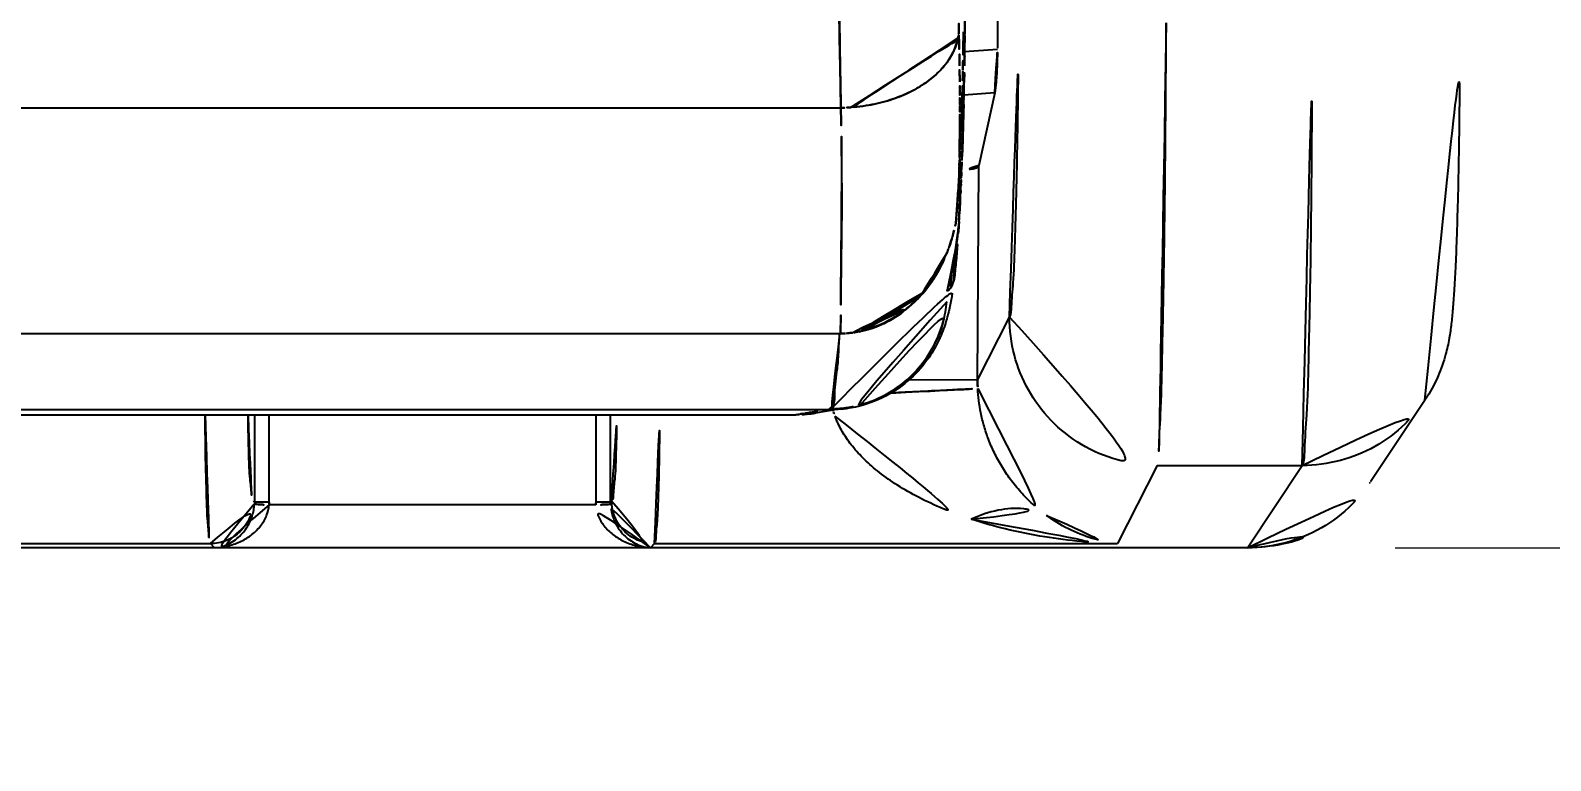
# Model space of a CAD drawing. Extents: x 16296660632 to 16296668616, y -37409619871 to -37409616241.
# Drawn here: x 16296666375.3 to 16296666478.2, y -37409617862 to -37409617812.6 of the extents above; entities that cross this region are included whole.
import ezdxf

# ---------------------------------------------------------------- set-up
doc = ezdxf.new("R2010")
doc.units = 0
doc.header["$LTSCALE"] = 10
doc.header["$MEASUREMENT"] = 0
doc.header["$PDMODE"] = 3
doc.header["$PDSIZE"] = -10
doc.layers.get('0').update_dxf_attribs({"linetype": 'CONTINUOUS'})
doc.layers.get('DEFPOINTS').update_dxf_attribs({"linetype": 'CONTINUOUS'})
doc.styles.get("Standard").update_dxf_attribs({"font": 'SYMBOL'})
doc.dimstyles.new('100hyun', dxfattribs={"dimtxt": 30, "dimasz": 20, "dimexe": 2, "dimexo": 10, "dimgap": 10, "dimtad": 1, "dimdec": 0, "dimrnd": 5, "dimtxsty": 'Standard', "dimcen": 2.5, "dimclrd": 5, "dimclre": 5, "dimadec": 0, "dimazin": 0, "dimtfac": 1, "dimtdec": 0, "dimtmove": 0, "dimatfit": 3, "dimfxl": 1.25, "dimlwd": 15, "dimlwe": 15, "dimarcsym": 0})

# ---------------------------------------------------------------- blocks, each defined once
blk = doc.blocks.new('*D14')
at = {"color": 5, "lineweight": 15, "transparency": 16777216}
for p, q in [((16296666467.691799, -37409617847.603737), (16296666662.696079, -37409617847.603737)), ((16296666660.696079, -37409617867.603737), (16296666660.696079, -37409618127.846077)), ((16296666650.696079, -37409618147.846077), (16296666658.696079, -37409618147.846077))]:
    blk.add_line(p, q, dxfattribs=at)
at = {"color": 5, "transparency": 16777216}
for points in [[(16296666657.362749, -37409617867.603737), (16296666664.029409, -37409617867.603737), (16296666660.696079, -37409617847.603737)], [(16296666657.362749, -37409618127.846077), (16296666664.029409, -37409618127.846077), (16296666660.696079, -37409618147.846077)]]:
    blk.add_solid(points, dxfattribs=at)
at = {"layer": 'DEFPOINTS', "color": 0, "transparency": 16777216}
for p in [(16296666457.691799, -37409617847.603737), (16296666660.696079, -37409618147.846077), (16296666660.696079, -37409618147.846077)]:
    blk.add_point(p, dxfattribs=at)
at = {"color": 0, "lineweight": 0, "transparency": 16777216, "insert": (16296666630.824841, -37409617997.724907), "char_height": 30, "attachment_point": 5, "rotation": 90}
blk.add_mtext('{\\f나눔고딕|b0|i0|c129|p50;300 이상}', dxfattribs=at)
blk = doc.blocks.new('*D15')
at = {"color": 5, "lineweight": 15, "transparency": 16777216}
for p, q in [((16296666322.53291, -37409617342.59803), (16296666754.99883, -37409617342.59803)), ((16296666752.99883, -37409617362.59803), (16296666752.99883, -37409618127.84608)), ((16296666742.99883, -37409618147.84608), (16296666750.99883, -37409618147.84608))]:
    blk.add_line(p, q, dxfattribs=at)
at = {"color": 5, "transparency": 16777216}
for points in [[(16296666749.6655, -37409617362.59803), (16296666756.33216, -37409617362.59803), (16296666752.99883, -37409617342.59803)], [(16296666749.6655, -37409618127.84608), (16296666756.33216, -37409618127.84608), (16296666752.99883, -37409618147.84608)]]:
    blk.add_solid(points, dxfattribs=at)
at = {"layer": 'DEFPOINTS', "color": 0, "transparency": 16777216}
for p in [(16296666312.53291, -37409617342.59803), (16296666752.99883, -37409618147.84608), (16296666752.99883, -37409618147.84608)]:
    blk.add_point(p, dxfattribs=at)
at = {"color": 0, "lineweight": 0, "transparency": 16777216, "insert": (16296666723.12759, -37409617745.22206), "char_height": 30, "attachment_point": 5, "rotation": 90}
blk.add_mtext('{\\f나눔고딕|b0|i0|c129|p50;805 이상}', dxfattribs=at)

msp = doc.modelspace()

# ---------------------------------------------------------------- linework, layer by layer
at = {"linetype": 'Continuous'}
for p, q in [((16296666440.78677, -37409617811.850037), (16296666440.775499, -37409617813.7817)), ((16296666438.547951, -37409617813.996941), (16296666440.774851, -37409617813.842163)), ((16296666440.59145, -37409617816.811707), (16296666438.494869, -37409617816.957428)), ((16296666440.59145, -37409617816.811707), (16296666439.516121, -37409617821.721382)), ((16296666194.88496, -37409617817.814178), (16296666430.179899, -37409617817.814178)), ((16296666438.2082, -37409617821.904633), (16296666438.189581, -37409617821.903084)), ((16296666439.432501, -37409617836.256523), (16296666439.516121, -37409617821.721382)), ((16296666439.432501, -37409617836.256523), (16296666441.59005, -37409617831.987633)), ((16296666194.90407, -37409617833.096901), (16296666430.16061, -37409617833.096992)), ((16296666439.43247, -37409617836.256577), (16296666434.64257, -37409617836.228996)), ((16296666469.725969, -37409617837.584259), (16296666466.022739, -37409617843.14193)), ((16296666429.42519, -37409617838.259232), (16296666195.616159, -37409617838.259232)), ((16296666197.931049, -37409617838.589798), (16296666427.13381, -37409617838.589798)), ((16296666390.482759, -37409617838.589798), (16296666390.482759, -37409617844.50769)), ((16296666391.48139, -37409617844.50769), (16296666391.48139, -37409617838.589798)), ((16296666413.58346, -37409617838.589798), (16296666413.58346, -37409617844.50769)), ((16296666414.58209, -37409617844.50769), (16296666414.58209, -37409617838.589798)), ((16296666427.13377, -37409617838.589798), (16296666427.132971, -37409617838.590157)), ((16296666427.132999, -37409617838.590172), (16296666427.13381, -37409617838.589798)), ((16296666427.13381, -37409617838.589798), (16296666428.63773, -37409617838.33902)), ((16296666430.68325, -37409617838.108704), (16296666428.449619, -37409617838.481163)), ((16296666451.589479, -37409617842.025513), (16296666448.911989, -37409617847.321114)), ((16296666451.589479, -37409617842.025513), (16296666461.404169, -37409617842.025513)), ((16296666457.69161, -37409617847.597183), (16296666461.404169, -37409617842.025513)), ((16296666390.400339, -37409617844.42527), (16296666390.482759, -37409617844.50769)), ((16296666391.48139, -37409617844.50769), (16296666390.482759, -37409617844.50769)), ((16296666413.588221, -37409617844.701141), (16296666391.476601, -37409617844.701141)), ((16296666414.58209, -37409617844.50769), (16296666413.58346, -37409617844.50769)), ((16296666414.58209, -37409617844.50769), (16296666414.66452, -37409617844.42527)), ((16296666457.691799, -37409617847.603737), (16296666167.37306, -37409617847.603737)), ((16296666237.560699, -37409617847.321136), (16296666387.50416, -37409617847.321136)), ((16296666387.77684, -37409617847.597473), (16296666387.50416, -37409617847.321136)), ((16296666417.56072, -37409617847.321114), (16296666417.2883, -37409617847.597183)), ((16296666417.56072, -37409617847.321114), (16296666448.911989, -37409617847.321114)), ((16296666457.691799, -37409617847.597183), (16296666457.691799, -37409617847.603737))]:
    msp.add_line(p, q, dxfattribs=at)
msp.add_arc((16296666457.6884, -37409617837.588516), 10.015125, 270.01956166, 326.37649243, dxfattribs=at)
for points, start_tangent, end_tangent in [([(16296666430.00841, -37409617808.259239), (16296666430.049641, -37409617810.806374), (16296666430.07312, -37409617812.063164), (16296666430.096621, -37409617813.284683), (16296666430.119011, -37409617814.470337), (16296666430.140141, -37409617815.620743), (16296666430.179899, -37409617817.814178)], (0.0137985022, -0.9999047961), (0.0182356319, -0.999833717)), ([(16296666430.179899, -37409617817.814178), (16296666430.123461, -37409617814.879143), (16296666430.063061, -37409617811.675346), (16296666429.999729, -37409617808.259239)], (-0.0195507741, 0.9998088653), (-0.018487197, 0.9998290972)), ([(16296666438.56847, -37409617812.608467), (16296666438.587811, -37409617809.953453)], (0.0106867486, 0.9999428951), (0.0039797312, 0.9999920808)), ([(16296666438.16715, -37409617812.671516), (16296666438.13311, -37409617811.203491)], (-0.023162615, 0.9997317106), (-0.0233869882, 0.999726487)), ([(16296666452.200821, -37409617812.06662), (16296666452.163691, -37409617818.52269), (16296666452.103769, -37409617824.676529), (16296666452.02387, -37409617830.23954), (16296666451.927731, -37409617834.95089), (16296666451.81986, -37409617838.589699), (16296666451.70532, -37409617840.985359), (16296666451.589479, -37409617842.025513)], (-0.0038467821, -0.9999926011), (-0.3194945482, -0.9475881139)), ([(16296666430.83297, -37409617817.787666), (16296666431.081551, -37409617817.76815), (16296666431.90036, -37409617817.665703), (16296666433.35198, -37409617817.333977), (16296666434.60342, -37409617816.86554), (16296666435.682949, -37409617816.279381), (16296666436.598709, -37409617815.580719), (16296666437.3431, -37409617814.763969), (16296666437.888491, -37409617813.809708), (16296666438.06881, -37409617813.269043), (16296666438.105499, -37409617813.107483)], (0.997709768, 0.0676403633), (0.1991916495, 0.9799605537)), ([(16296666438.105419, -37409617813.107468), (16296666438.071091, -37409617813.259483), (16296666437.893909, -37409617813.796547), (16296666437.35181, -37409617814.752159), (16296666436.60548, -37409617815.575996), (16296666435.6803, -37409617816.281067), (16296666434.58996, -37409617816.872681), (16296666433.32686, -37409617817.341499), (16296666431.8722, -37409617817.670174), (16296666431.06267, -37409617817.769753), (16296666430.83297, -37409617817.787613)], (-0.1994025538, -0.9799176606), (-0.9977026572, -0.0677451685)), ([(16296666438.105499, -37409617813.107483), (16296666438.16708, -37409617812.671516)], (0.1991916495, 0.9799605537), (0.0801377633, 0.9967837975)), ([(16296666438.16708, -37409617812.671516), (16296666438.105419, -37409617813.107468)], (-0.0801441331, -0.9967832853), (-0.1994025538, -0.9799176606)), ([(16296666438.16638, -37409617812.671539), (16296666438.171181, -37409617812.893677)], (0.0218125489, -0.9997620781), (0.021410298, -0.9997707733)), ([(16296666438.171181, -37409617812.893677), (16296666438.216101, -37409617815.410431)], (0.0214102981, -0.9997707733), (0.0131439151, -0.999913615)), ([(16296666438.475651, -37409617812.675529), (16296666438.46097, -37409617813.728149), (16296666438.430941, -37409617815.396317)], (-0.0124398658, -0.9999226219), (-0.0206816907, -0.999786111)), ([(16296666438.464279, -37409617813.565208), (16296666438.486, -37409617811.837273)], (0.015138384, 0.9998854081), (0.0100342677, 0.9999496555)), ([(16296666438.56068, -37409617813.1894), (16296666438.526911, -37409617815.398064)], (-0.0137798508, -0.9999050533), (-0.0152741614, -0.9998833432)), ([(16296666438.5627, -37409617813.116707), (16296666438.567751, -37409617812.675484)], (0.0120367816, 0.9999275553), (0.0108635107, 0.9999409903)), ([(16296666438.568159, -37409617812.608467), (16296666438.56068, -37409617813.1894)], (-0.011869109, -0.9999295596), (-0.0137798508, -0.9999050533)), ([(16296666438.567751, -37409617812.675484), (16296666438.56847, -37409617812.608467)], (0.0108635111, 0.9999409903), (0.010686749, 0.9999428951)), ([(16296666438.572611, -37409617813.251122), (16296666438.582239, -37409617812.365494)], (0.0119727546, 0.999928324), (0.0097761397, 0.9999522124)), ([(16296666438.210461, -37409617814.965767), (16296666438.172131, -37409617812.893646)], (-0.0145135715, 0.9998946726), (-0.0223287839, 0.9997506816)), ([(16296666438.43401, -37409617815.265747), (16296666438.464279, -37409617813.565208)], (0.0205536401, 0.9997887516), (0.015138384, 0.9998854081)), ([(16296666438.54121, -37409617814.643051), (16296666438.5627, -37409617813.116707)], (0.0161009684, 0.999870371), (0.0120367815, 0.9999275553)), ([(16296666438.54817, -37409617814.974289), (16296666438.572611, -37409617813.251122)], (0.0164410163, 0.9998648374), (0.0119727546, 0.999928324)), ([(16296666440.59145, -37409617816.811707), (16296666440.61727, -37409617816.674156), (16296666440.64077, -37409617816.512299), (16296666440.662121, -37409617816.330688), (16296666440.68148, -37409617816.13253), (16296666440.698971, -37409617815.920029), (16296666440.71468, -37409617815.69458), (16296666440.72868, -37409617815.456978), (16296666440.741011, -37409617815.20755), (16296666440.75164, -37409617814.94651), (16296666440.76049, -37409617814.6745), (16296666440.767429, -37409617814.392952), (16296666440.77224, -37409617814.110382), (16296666440.775499, -37409617813.7817)], (0.2139524174, 0.9768440833), (0.0061379108, 0.9999811628)), ([(16296666441.592991, -37409617831.981819), (16296666441.709499, -37409617831.283302), (16296666441.824051, -37409617829.682823), (16296666441.931601, -37409617827.261612), (16296666442.02737, -37409617824.132469), (16296666442.10709, -37409617820.435463), (16296666442.167061, -37409617816.333717), (16296666442.20495, -37409617811.947563)], (0.4521528863, 0.8919404506), (0.005766107, 0.9999833759)), ([(16296666461.40416, -37409617842.025513), (16296666461.55344, -37409617840.985237), (16296666461.694, -37409617838.589378), (16296666461.81925, -37409617834.950394), (16296666461.92333, -37409617830.23893), (16296666462.00135, -37409617824.675903), (16296666462.049681, -37409617818.522232), (16296666462.06605, -37409617812.06662)], (0.4067686012, 0.9135312283), (0.0000000279, 1)), ([(16296666469.712891, -37409617837.60302), (16296666470.60401, -37409617835.966476), (16296666471.109369, -37409617834.515556), (16296666471.351601, -37409617833.420753), (16296666471.492399, -37409617832.454628), (16296666471.594601, -37409617831.4431), (16296666471.68375, -37409617830.231102), (16296666471.768471, -37409617828.689323), (16296666471.8505, -37409617826.69754), (16296666471.927931, -37409617824.135941), (16296666471.995899, -37409617820.88633), (16296666472.046141, -37409617816.847687), (16296666472.066019, -37409617812.06662)], (0.5564619547, 0.8308730908), (0.0000017018, 1)), ([(16296666438.21652, -37409617815.410423), (16296666438.210461, -37409617814.965767)], (-0.0127178686, 0.9999191246), (-0.0145135714, 0.9998946726)), ([(16296666438.431311, -37409617815.395821), (16296666438.43401, -37409617815.265747)], (0.0209937209, 0.9997796076), (0.0205536405, 0.9997887516)), ([(16296666438.5147, -37409617816.112411), (16296666438.54121, -37409617814.643051)], (0.0199689461, 0.9998006007), (0.0161009684, 0.999870371)), ([(16296666438.533489, -37409617815.809883), (16296666438.54817, -37409617814.974289)], (0.0187185161, 0.9998247932), (0.0164410163, 0.9998648374)), ([(16296666438.216101, -37409617815.410431), (16296666438.217211, -37409617815.496643)], (0.0131439152, -0.999913615), (0.0127411224, -0.9999188286)), ([(16296666438.2176, -37409617815.496628), (16296666438.21652, -37409617815.410423)], (-0.0123648813, 0.9999235519), (-0.0127178681, 0.9999191246)), ([(16296666438.217211, -37409617815.496643), (16296666438.22752, -37409617816.491638)], (0.0127411228, -0.9999188286), (0.0079278237, -0.9999685743)), ([(16296666438.223881, -37409617816.056587), (16296666438.2176, -37409617815.496628)], (-0.0100335641, 0.9999496625), (-0.0123648807, 0.9999235519)), ([(16296666438.227831, -37409617816.491638), (16296666438.223881, -37409617816.056587)], (-0.0081174266, 0.9999670531), (-0.0100335641, 0.9999496625)), ([(16296666438.39522, -37409617816.920097), (16296666438.431311, -37409617815.395821)], (0.0264257605, 0.9996507786), (0.0209937211, 0.9997796076)), ([(16296666438.430941, -37409617815.396317), (16296666438.395321, -37409617816.920097)], (-0.0206816907, -0.999786111), (-0.0261765777, -0.9996573347)), ([(16296666438.526911, -37409617815.398064), (16296666438.41733, -37409617819.891068)], (-0.0185926606, -0.9998271415), (-0.0337788329, -0.9994293324)), ([(16296666438.22752, -37409617816.491638), (16296666438.22883, -37409617816.666206)], (0.0079278238, -0.9999685743), (0.0070531874, -0.999975126)), ([(16296666438.229179, -37409617816.666206), (16296666438.227831, -37409617816.491638)], (-0.0073040521, 0.9999733251), (-0.0081174267, 0.9999670531)), ([(16296666438.22883, -37409617816.666206), (16296666438.232771, -37409617817.444313)], (0.0070531875, -0.999975126), (0.0030451099, -0.9999953636)), ([(16296666438.23336, -37409617817.444313), (16296666438.229179, -37409617816.666206)], (-0.0033686738, 0.999994326), (-0.0073040523, 0.9999733251)), ([(16296666438.323919, -37409617819.223549), (16296666438.352341, -37409617818.386093), (16296666438.39522, -37409617816.920097)], (0.0358034414, 0.9993588513), (0.0264257605, 0.9996507786)), ([(16296666438.395321, -37409617816.920097), (16296666438.3493, -37409617818.489883), (16296666438.3242, -37409617819.223557)], (-0.0261765776, -0.9996573347), (-0.0358780251, -0.9993561764)), ([(16296666438.390751, -37409617821.102547), (16296666438.414989, -37409617820.409813), (16296666438.48037, -37409617818.202316), (16296666438.533489, -37409617815.809883)], (0.0363619693, 0.9993386849), (0.0187185161, 0.9998247932)), ([(16296666438.41843, -37409617819.891113), (16296666438.483891, -37409617817.52475), (16296666438.5147, -37409617816.112411)], (0.0326250236, 0.9994676622), (0.0199689461, 0.9998006007)), ([(16296666430.179899, -37409617817.814178), (16296666430.83297, -37409617817.787666)], (0.9999020714, 0.013994554), (0.997709768, 0.0676403633)), ([(16296666430.179899, -37409617817.814178), (16296666430.231291, -37409617820.962219)], (0.020249436, -0.9997949591), (0.0114018901, -0.9999349963)), ([(16296666430.83297, -37409617817.787613), (16296666430.179899, -37409617817.814178)], (-0.9977026572, -0.0677451685), (-0.9999024948, -0.0139642706)), ([(16296666438.232771, -37409617817.444313), (16296666438.23353, -37409617817.812912)], (0.0030451099, -0.9999953636), (0.0010839132, -0.9999994126)), ([(16296666438.23353, -37409617817.812912), (16296666438.23283, -37409617818.558113)], (0.0010839131, -0.9999994126), (-0.0030037669, -0.9999954887)), ([(16296666438.23358, -37409617818.558113), (16296666438.23423, -37409617817.812912)], (0.0031458542, 0.9999950518), (-0.0013276471, 0.9999991187)), ([(16296666438.23423, -37409617817.812912), (16296666438.23336, -37409617817.444313)], (-0.0013276471, 0.9999991187), (-0.0033686738, 0.999994326)), ([(16296666430.23209, -37409617820.962212), (16296666430.179899, -37409617817.814178)], (-0.0110634464, 0.9999387982), (-0.0209583529, 0.9997803496)), ([(16296666438.211611, -37409617820.739067), (16296666438.23077, -37409617819.123657), (16296666438.232771, -37409617818.770088)], (0.0163943057, 0.9998656043), (0.0045032622, 0.9999898603)), ([(16296666438.232071, -37409617818.770088), (16296666438.21245, -37409617820.73909)], (-0.0041965799, -0.9999911943), (-0.0159265837, -0.9998731639)), ([(16296666438.23283, -37409617818.558113), (16296666438.23237, -37409617818.693329), (16296666438.232071, -37409617818.770088)], (-0.0030037669, -0.9999954887), (-0.0041965799, -0.9999911943)), ([(16296666438.232771, -37409617818.770088), (16296666438.23358, -37409617818.558113)], (0.0045032622, 0.9999898603), (0.003145854, 0.9999950518)), ([(16296666438.30361, -37409617819.770218), (16296666438.323919, -37409617819.223549)], (0.0385114202, 0.9992581601), (0.0358034415, 0.9993588513)), ([(16296666438.3242, -37409617819.223557), (16296666438.303841, -37409617819.770233)], (-0.0358780251, -0.9993561764), (-0.0385809694, -0.9992554772)), ([(16296666438.279949, -37409617820.364906), (16296666438.250759, -37409617821.033218)], (-0.0417406776, -0.9991284781), (-0.0455644631, -0.9989614005)), ([(16296666438.279739, -37409617820.364899), (16296666438.30361, -37409617819.770218)], (0.0417339059, 0.999128761), (0.0385114203, 0.9992581601)), ([(16296666438.303841, -37409617819.770233), (16296666438.279949, -37409617820.364906)], (-0.0385809694, -0.9992554772), (-0.0417406777, -0.9991284781)), ([(16296666438.363871, -37409617821.375443), (16296666438.41843, -37409617819.891113)], (0.0412209511, 0.9991500554), (0.0326250236, 0.9994676622)), ([(16296666438.41733, -37409617819.891068), (16296666438.409781, -37409617820.110321), (16296666438.3575, -37409617821.462936)], (-0.0337788329, -0.9994293324), (-0.0416151311, -0.9991337152)), ([(16296666430.231291, -37409617820.962219), (16296666430.246469, -37409617823.39563), (16296666430.20392, -37409617828.501671), (16296666430.185671, -37409617829.988297)], (0.0114018901, -0.9999349963), (-0.0115710643, -0.999933053)), ([(16296666438.194759, -37409617821.648178), (16296666438.208771, -37409617820.908119)], (0.0205146182, 0.9997895531), (0.0172285992, 0.9998515767)), ([(16296666438.20966, -37409617820.908127), (16296666438.195339, -37409617821.648193)], (-0.0169884922, -0.9998556852), (-0.0217396444, -0.999763666)), ([(16296666438.208771, -37409617820.908119), (16296666438.211611, -37409617820.739067)], (0.017228599, 0.9998515767), (0.0163943056, 0.9998656043)), ([(16296666438.21245, -37409617820.73909), (16296666438.20966, -37409617820.908127)], (-0.0159265839, -0.9998731639), (-0.0169884919, -0.9998556852)), ([(16296666438.22312, -37409617821.60891), (16296666438.250521, -37409617821.033203)], (0.0494077014, 0.9987786937), (0.0456994742, 0.9989552333)), ([(16296666438.24122, -37409617821.239731), (16296666438.223499, -37409617821.608932)], (-0.046804514, -0.9989040682), (-0.0490901454, -0.998794352)), ([(16296666438.250759, -37409617821.033218), (16296666438.24122, -37409617821.239731)], (-0.0455644631, -0.9989614005), (-0.0468045141, -0.9989040682)), ([(16296666438.250521, -37409617821.033203), (16296666438.279739, -37409617820.364899)], (0.0456994743, 0.9989552333), (0.0417339059, 0.999128761)), ([(16296666438.3575, -37409617821.462936), (16296666438.338539, -37409617821.910057)], (-0.0416151311, -0.9991337152), (-0.0430509484, -0.9990728781)), ([(16296666438.3654, -37409617821.773071), (16296666438.390751, -37409617821.102547)], (0.0392599981, 0.9992290291), (0.0363619692, 0.9993386849)), ([(16296666430.182779, -37409617829.988274), (16296666430.196791, -37409617828.496223), (16296666430.244869, -37409617823.389267), (16296666430.23209, -37409617820.962212)], (0.0082133383, 0.99996627), (-0.0110634464, 0.9999387982)), ([(16296666438.17774, -37409617822.488503), (16296666438.116899, -37409617823.544762), (16296666438.03982, -37409617824.595757), (16296666437.95475, -37409617825.617577)], (-0.0503375359, -0.9987322627), (-0.0883000848, -0.9960939188)), ([(16296666438.17807, -37409617822.488548), (16296666438.17939, -37409617822.420319)], (0.0191262902, 0.9998170758), (0.0194917165, 0.9998100184)), ([(16296666438.17832, -37409617822.487663), (16296666438.18829, -37409617822.292969), (16296666438.19821, -37409617822.099373), (16296666438.2082, -37409617821.904633)], (0.0511633165, 0.9986902999), (0.0512522123, 0.9986857417)), ([(16296666438.179569, -37409617822.420326), (16296666438.17832, -37409617822.487663)], (-0.0187217064, -0.9998247335), (-0.0185582461, -0.9998277809)), ([(16296666438.17939, -37409617822.420319), (16296666438.179529, -37409617822.413116), (16296666438.18713, -37409617822.03894)], (0.0194917171, 0.9998100184), (0.0208799854, 0.9997819893)), ([(16296666438.18689, -37409617822.038933), (16296666438.185749, -37409617822.097443), (16296666438.18199, -37409617822.292313), (16296666438.179569, -37409617822.420326)], (-0.0196498197, -0.9998069237), (-0.0187217063, -0.9998247335)), ([(16296666438.18713, -37409617822.03894), (16296666438.19002, -37409617821.90139)], (0.0208799855, 0.9997819893), (0.0210327545, 0.9997787872)), ([(16296666438.189581, -37409617821.903084), (16296666438.18689, -37409617822.038933)], (-0.0199794913, -0.99980039), (-0.0196498199, -0.9998069236)), ([(16296666438.208799, -37409617821.902359), (16296666438.17774, -37409617822.488503)], (-0.0509696263, -0.9987002039), (-0.0548908314, -0.9984923618)), ([(16296666438.18944, -37409617821.901367), (16296666438.194759, -37409617821.648178)], (0.0215019157, 0.9997688071), (0.0205146181, 0.9997895531)), ([(16296666438.195339, -37409617821.648193), (16296666438.189581, -37409617821.903084)], (-0.0217396446, -0.999763666), (-0.0234146385, -0.9997258398)), ([(16296666438.2082, -37409617821.904633), (16296666438.22312, -37409617821.60891)], (0.0514175923, 0.9986772408), (0.0494077013, 0.9987786937)), ([(16296666438.223499, -37409617821.608932), (16296666438.208799, -37409617821.902359)], (-0.0490901455, -0.998794352), (-0.0509696263, -0.9987002039)), ([(16296666438.31295, -37409617822.494301), (16296666438.30341, -37409617822.708153)], (-0.0443816101, -0.9990146509), (-0.0447143553, -0.998999813)), ([(16296666438.312811, -37409617822.522827), (16296666438.340931, -37409617821.910156)], (0.0471580502, 0.9988874403), (0.0443890069, 0.9990143223)), ([(16296666438.319481, -37409617822.870148), (16296666438.33897, -37409617822.421173)], (0.0445004891, 0.9990093626), (0.0422659576, 0.9991063952)), ([(16296666438.338539, -37409617821.910202), (16296666438.31295, -37409617822.494301)], (-0.0430513474, -0.999072861), (-0.0443816101, -0.9990146509)), ([(16296666438.33897, -37409617822.421173), (16296666438.3654, -37409617821.773071)], (0.0422659575, 0.9991063952), (0.0392599982, 0.9992290291)), ([(16296666438.340931, -37409617821.910156), (16296666438.363871, -37409617821.375443)], (0.0443890068, 0.9990143223), (0.041220951, 0.9991500554)), ([(16296666439.51614, -37409617821.721252), (16296666439.13896, -37409617821.940086), (16296666438.33876, -37409617821.98542)], (-0.2139524173, -0.9768440833), (-0.9988604286, 0.0477267661)), ([(16296666437.955351, -37409617825.617722), (16296666438.04213, -37409617824.599327), (16296666438.118179, -37409617823.551933), (16296666438.178249, -37409617822.488564)], (0.0903920361, 0.9959062605), (0.0488190013, 0.9988076417)), ([(16296666438.296221, -37409617822.868408), (16296666438.251631, -37409617823.855011), (16296666438.20178, -37409617824.903633)], (-0.0449096426, -0.998991053), (-0.0526127907, -0.998614988)), ([(16296666438.260429, -37409617823.597076), (16296666438.312811, -37409617822.522827)], (0.0497772498, 0.9987603443), (0.0471580502, 0.9988874403)), ([(16296666438.28314, -37409617823.64917), (16296666438.311541, -37409617823.04657)], (0.0487682278, 0.9988101221), (0.045423599, 0.9989678156)), ([(16296666438.30341, -37409617822.708153), (16296666438.296221, -37409617822.868408)], (-0.0447143553, -0.998999813), (-0.0449096424, -0.998991053)), ([(16296666438.311541, -37409617823.04657), (16296666438.319481, -37409617822.870148)], (0.0454235991, 0.9989678156), (0.044500489, 0.9990093626)), ([(16296666438.162001, -37409617825.527077), (16296666438.21031, -37409617824.599571), (16296666438.260429, -37409617823.597076)], (0.0573315768, 0.9983551925), (0.0497772498, 0.9987603443)), ([(16296666438.22364, -37409617824.786163), (16296666438.25382, -37409617824.229057), (16296666438.28314, -37409617823.64917)], (0.0559844989, 0.9984316381), (0.0487682277, 0.9988101221)), ([(16296666437.95475, -37409617825.617577), (16296666437.83601, -37409617826.100212)], (-0.2215673221, -0.9751450773), (-0.2564825715, -0.9665488557)), ([(16296666437.954981, -37409617825.616959), (16296666437.84379, -37409617826.102127)], (-0.2065617346, -0.9784335694), (-0.2405583441, -0.9706346805)), ([(16296666438.128139, -37409617826.323334), (16296666438.16077, -37409617825.83297), (16296666438.22364, -37409617824.786163)], (0.0687188716, 0.9976360642), (0.0559844989, 0.9984316381)), ([(16296666438.20178, -37409617824.903633), (16296666438.142691, -37409617825.853569)], (-0.0526127907, -0.998614988), (-0.0739284925, -0.9972635449)), ([(16296666437.383841, -37409617830.223686), (16296666437.608219, -37409617830.019577), (16296666437.82725, -37409617828.971207), (16296666438.029619, -37409617827.14695), (16296666438.10453, -37409617826.376411)], (0.8586280567, 0.5125991223), (0.0803145735, 0.9967695668)), ([(16296666438.142691, -37409617825.853569), (16296666438.06605, -37409617826.712318), (16296666437.85648, -37409617828.760551), (16296666437.625931, -37409617829.964867), (16296666437.38368, -37409617830.224861)], (-0.0739284925, -0.9972635449), (-0.8057055427, -0.5923162825)), ([(16296666437.527451, -37409617827.183701), (16296666437.955351, -37409617825.617722)], (0.3299454238, 0.9440000092), (0.1981085468, 0.9801800874)), ([(16296666437.84379, -37409617826.102127), (16296666437.52566, -37409617827.183037)], (-0.2405583441, -0.9706346806), (-0.3258804087, -0.9454110001)), ([(16296666437.83333, -37409617829.541718), (16296666437.952209, -37409617828.467857), (16296666438.060431, -37409617827.240356), (16296666438.128139, -37409617826.323334)], (0.1240119816, 0.9922807206), (0.0687188716, 0.9976360642)), ([(16296666438.10453, -37409617826.376411), (16296666438.162001, -37409617825.527077)], (0.0803145735, 0.9967695668), (0.0573315768, 0.9983551925)), ([(16296666437.35133, -37409617827.654823), (16296666437.09123, -37409617828.257492), (16296666435.723949, -37409617830.381477), (16296666435.53149, -37409617830.596947)], (-0.3676414255, -0.9299676243), (-0.6786956001, -0.7344196909)), ([(16296666437.35084, -37409617827.654663), (16296666437.427271, -37409617827.458763)], (0.3723878699, 0.928077192), (0.3545531203, 0.9350358736)), ([(16296666437.42676, -37409617827.458557), (16296666437.35133, -37409617827.654823)], (-0.3499193645, -0.9367798238), (-0.3676414257, -0.9299676242)), ([(16296666437.427271, -37409617827.458763), (16296666437.527451, -37409617827.183701)], (0.3545531202, 0.9350358736), (0.3299454236, 0.9440000092)), ([(16296666437.52566, -37409617827.183037), (16296666437.42676, -37409617827.458557)], (-0.3258804086, -0.9454110002), (-0.3499193646, -0.9367798238)), ([(16296666435.53072, -37409617830.596184), (16296666435.69327, -37409617830.413116), (16296666437.06278, -37409617828.308594), (16296666437.35084, -37409617827.654663)], (0.6743904184, 0.7383749479), (0.3723878697, 0.9280771921)), ([(16296666436.73999, -37409617828.849136), (16296666436.99729, -37409617828.35994)], (0.4892994706, 0.8721158341), (0.4417323194, 0.8971468988)), ([(16296666436.13397, -37409617829.796303), (16296666436.294531, -37409617829.568466)], (0.5884007817, 0.8085694281), (0.5636236378, 0.8260317155)), ([(16296666436.289881, -37409617829.5653), (16296666436.12981, -37409617829.793266)], (-0.5627516663, -0.826626011), (-0.586533687, -0.8099248323)), ([(16296666436.294531, -37409617829.568466), (16296666436.5874, -37409617829.111641)], (0.5636236377, 0.8260317155), (0.515773793, 0.8567248067)), ([(16296666436.582609, -37409617829.108757), (16296666436.289881, -37409617829.5653)], (-0.5166889248, -0.8561732039), (-0.5627516663, -0.826626011)), ([(16296666436.5874, -37409617829.111641), (16296666436.73999, -37409617828.849136)], (0.515773793, 0.8567248067), (0.4892994707, 0.872115834)), ([(16296666429.45941, -37409617838.257889), (16296666430.89757, -37409617838.127068), (16296666432.96312, -37409617837.452583), (16296666434.71209, -37409617836.306503), (16296666436.00779, -37409617834.899544), (16296666436.831381, -37409617833.496536), (16296666437.28051, -37409617832.328003), (16296666437.530479, -37409617831.376419), (16296666437.698219, -37409617830.490219), (16296666437.83333, -37409617829.541718)], (0.9999989264, 0.0014653364), (0.1240119816, 0.9922807206)), ([(16296666430.185671, -37409617829.988297), (16296666430.16106, -37409617833.012466)], (-0.0115710643, -0.999933053), (-0.0033660459, -0.9999943349)), ([(16296666435.662041, -37409617830.386749), (16296666435.36202, -37409617830.718964), (16296666434.708241, -37409617831.336739), (16296666434.048929, -37409617831.838837), (16296666432.9627, -37409617832.454941), (16296666431.670259, -37409617832.90654), (16296666430.93285, -37409617833.041924)], (-0.6511228211, -0.7589723788), (-0.9919621495, -0.1265349516)), ([(16296666435.53149, -37409617830.596947), (16296666433.984671, -37409617831.90773), (16296666432.072491, -37409617832.80732), (16296666431.43515, -37409617832.969627)], (-0.6786956001, -0.7344196909), (-0.9798250493, -0.1998571307)), ([(16296666435.663521, -37409617830.388046), (16296666435.720181, -37409617830.322151), (16296666435.76956, -37409617830.263603)], (0.6558205695, 0.7549168038), (0.6412780426, 0.7673085899)), ([(16296666435.76733, -37409617830.261726), (16296666435.662041, -37409617830.386749)], (-0.6371786313, -0.7707161551), (-0.6511228211, -0.7589723788)), ([(16296666435.76956, -37409617830.263603), (16296666436.13397, -37409617829.796303)], (0.6412780427, 0.7673085898), (0.5884007816, 0.8085694282)), ([(16296666436.12981, -37409617829.793266), (16296666435.992861, -37409617829.977608), (16296666435.76733, -37409617830.261726)], (-0.586533687, -0.8099248323), (-0.6371786314, -0.7707161551)), ([(16296666430.1612, -37409617833.012466), (16296666430.182779, -37409617829.988274)], (0.0069310436, 0.99997598), (0.0082133383, 0.99996627)), ([(16296666430.932449, -37409617833.038628), (16296666432.146549, -37409617832.763359), (16296666434.035641, -37409617831.833649), (16296666435.663521, -37409617830.388046)], (0.9912076493, 0.1323155165), (0.6558205696, 0.7549168037)), ([(16296666437.344139, -37409617830.944298), (16296666437.09827, -37409617832.308891), (16296666436.29821, -37409617834.22596), (16296666435.03134, -37409617835.872887), (16296666433.382441, -37409617837.138962), (16296666431.46192, -37409617837.938759), (16296666430.73398, -37409617838.099876)], (-0.0917243767, -0.9957844339), (-0.9853355113, -0.1706280462)), ([(16296666431.43553, -37409617832.971451), (16296666432.10223, -37409617832.805496), (16296666433.990391, -37409617831.916977), (16296666435.53072, -37409617830.596184)], (0.9812672784, 0.1926513129), (0.6743904184, 0.7383749478)), ([(16296666431.47683, -37409617837.938744), (16296666433.41156, -37409617837.130463), (16296666435.06649, -37409617835.849518), (16296666436.327101, -37409617834.189484), (16296666437.109011, -37409617832.282784), (16296666437.345341, -37409617830.944397)], (0.9653570326, 0.2609325578), (0.0900282897, 0.9959392085)), ([(16296666441.593069, -37409617831.981659), (16296666441.922661, -37409617834.569344), (16296666442.8673, -37409617836.906174), (16296666444.39782, -37409617838.965523), (16296666446.45669, -37409617840.601486), (16296666448.90274, -37409617841.654343), (16296666451.58897, -37409617842.025513)], (-0.0043814778, -0.9999904013), (0.9999989706, -0.0014348269)), ([(16296666430.09602, -37409617833.095993), (16296666429.938629, -37409617835.483963), (16296666429.765221, -37409617837.160477), (16296666429.583151, -37409617838.079521), (16296666429.429029, -37409617838.201447)], (-0.054039765, -0.9985387843), (-0.8813132009, -0.472532583)), ([(16296666429.66901, -37409617837.877052), (16296666429.73918, -37409617837.160057), (16296666429.918751, -37409617835.483727), (16296666430.095881, -37409617833.095467)], (0.3281840142, 0.9446138115), (0.0644341929, 0.9979219583)), ([(16296666430.135651, -37409617833.096191), (16296666430.09602, -37409617833.095993)], (-0.999998493, 0.0017361055), (-0.9999673643, 0.0080790076)), ([(16296666430.16062, -37409617833.096169), (16296666430.155531, -37409617833.096184), (16296666430.135651, -37409617833.096191)], (-0.9999921809, -0.0039545208), (-0.999998493, 0.0017361074)), ([(16296666430.16061, -37409617833.096992), (16296666430.1612, -37409617833.012466)], (0.0069704808, 0.9999757059), (0.0069310431, 0.99997598)), ([(16296666430.16061, -37409617833.096992), (16296666430.777109, -37409617833.057564)], (0.9998469873, 0.0174929147), (0.99398224, 0.1095413463)), ([(16296666430.160789, -37409617833.096382), (16296666430.5231, -37409617833.086433)], (0.9999994925, -0.0010075085), (0.9984500458, 0.0556552424)), ([(16296666430.16106, -37409617833.012466), (16296666430.160789, -37409617833.096382)], (-0.0033660463, -0.9999943349), (-0.0030235175, -0.9999954292)), ([(16296666430.479139, -37409617833.08477), (16296666430.40432, -37409617833.088982), (16296666430.16584, -37409617833.096153)], (-0.9981045275, -0.0615414665), (-0.9999863808, -0.0052190161)), ([(16296666430.47938, -37409617833.090637), (16296666430.16061, -37409617833.096992)], (-0.9988751723, -0.0474171929), (-0.9999680145, 0.0079981226)), ([(16296666430.5231, -37409617833.086433), (16296666431.43553, -37409617832.971451)], (0.9984500458, 0.0556552425), (0.9812672784, 0.192651313)), ([(16296666430.777349, -37409617833.059967), (16296666430.479139, -37409617833.08477)], (-0.9945604264, -0.1041612132), (-0.9981045276, -0.0615414663)), ([(16296666430.777109, -37409617833.057564), (16296666430.932449, -37409617833.038628)], (0.99398224, 0.1095413463), (0.9912076493, 0.1323155165)), ([(16296666431.43515, -37409617832.969627), (16296666430.47938, -37409617833.090637)], (-0.9798250493, -0.1998571308), (-0.9988751723, -0.0474171928)), ([(16296666430.93285, -37409617833.041924), (16296666430.777349, -37409617833.059967)], (-0.9919621495, -0.1265349518), (-0.9945604264, -0.1041612132)), ([(16296666433.56959, -37409617837.125427), (16296666434.28759, -37409617837.088837), (16296666436.31624, -37409617836.985443), (16296666437.94314, -37409617836.902527), (16296666439.017349, -37409617836.847771), (16296666439.444521, -37409617836.825996)], (0.9987036558, 0.0509019431), (0.9987036558, 0.0509019434)), ([(16296666439.43247, -37409617836.256577), (16296666439.432899, -37409617836.446487), (16296666439.43692, -37409617836.636322), (16296666439.444521, -37409617836.826027)], (-0.007124575, -0.9999746199), (0.0494354344, -0.9987773214)), ([(16296666439.444521, -37409617836.826027), (16296666439.514561, -37409617837.629601), (16296666439.65313, -37409617838.472557), (16296666439.870211, -37409617839.352226), (16296666440.17433, -37409617840.257637), (16296666440.5702, -37409617841.171043), (16296666441.06212, -37409617842.07885), (16296666441.654011, -37409617842.968483), (16296666442.35161, -37409617843.828979), (16296666443.161591, -37409617844.647507), (16296666444.09059, -37409617845.407654)], (0.0492841916, -0.9987847959), (0.8072617102, -0.5901936388)), ([(16296666429.41338, -37409617838.19297), (16296666429.5548, -37409617838.079422), (16296666429.66901, -37409617837.877052)], (0.8729645669, 0.4877836252), (0.3281840141, 0.9446138115)), ([(16296666430.734329, -37409617838.101921), (16296666431.47683, -37409617837.938744)], (0.9857731471, 0.1680812374), (0.9653570326, 0.2609325577)), ([(16296666433.389231, -37409617837.134628), (16296666433.56959, -37409617837.125427)], (0.9987036558, 0.0509019429), (0.9987036558, 0.0509019429)), ([(16296666387.154659, -37409617838.589798), (16296666387.16345, -37409617839.844643), (16296666387.19829, -37409617842.187447), (16296666387.253731, -37409617844.218597), (16296666387.32629, -37409617845.812798), (16296666387.41152, -37409617846.870163), (16296666387.50416, -37409617847.321136)], (0.0048509252, -0.9999882342), (0.5805366673, -0.8142341051)), ([(16296666390.0527, -37409617838.589813), (16296666390.064739, -37409617839.465553), (16296666390.1143, -37409617841.391418), (16296666390.19157, -37409617842.944733), (16296666390.289709, -37409617843.988197), (16296666390.400339, -37409617844.42527)], (0.009096303, -0.9999586278), (0.7126297236, -0.7015403602)), ([(16296666414.66452, -37409617844.42527), (16296666414.775169, -37409617843.988121), (16296666414.87331, -37409617842.944504), (16296666414.950569, -37409617841.391113), (16296666415.00012, -37409617839.465317), (16296666415.012159, -37409617838.589813)], (0.7126299282, 0.7015401524), (0.0090965455, 0.9999586256)), ([(16296666417.560711, -37409617847.321114), (16296666417.65332, -37409617846.870171), (16296666417.738529, -37409617845.812843), (16296666417.8111, -37409617844.218651), (16296666417.866541, -37409617842.187508), (16296666417.901381, -37409617839.844673), (16296666417.910179, -37409617838.589798)], (0.5803498781, 0.8143672507), (0.0048556368, 0.9999882113)), ([(16296666427.132971, -37409617838.589439), (16296666427.704519, -37409617838.569389)], (0.99999993, 0.0003740861), (0.9975392925, 0.0701096284)), ([(16296666427.13381, -37409617838.589798), (16296666427.704531, -37409617838.569489)], (0.9999998951, -0.0004579484), (0.9974484464, 0.0713904525)), ([(16296666427.63763, -37409617838.506081), (16296666427.13381, -37409617838.589798)], (-0.9862383754, -0.1653295704), (-0.9868026445, -0.1619275788)), ([(16296666427.82276, -37409617838.560303), (16296666427.13377, -37409617838.589798)], (-0.9963068702, -0.0858639646), (-0.999999893, 0.0004626181)), ([(16296666427.704519, -37409617838.569389), (16296666427.9056, -37409617838.552711)], (0.9975392925, 0.0701096285), (0.9954500934, 0.0952843716)), ([(16296666427.704531, -37409617838.569489), (16296666427.822741, -37409617838.560143)], (0.9974484465, 0.0713904522), (0.9962803879, 0.0861706954)), ([(16296666427.88765, -37409617838.464104), (16296666427.63763, -37409617838.506081)], (-0.9861672471, -0.1657533132), (-0.9862383754, -0.1653295704)), ([(16296666427.822741, -37409617838.560143), (16296666427.90559, -37409617838.552544)], (0.9962803878, 0.0861706959), (0.9953314546, 0.0965157785)), ([(16296666428.267891, -37409617838.509323), (16296666428.0592, -37409617838.536377), (16296666427.82276, -37409617838.560303)], (-0.9899167363, -0.1416504681), (-0.9963068702, -0.0858639646)), ([(16296666427.90559, -37409617838.552544), (16296666428.267851, -37409617838.509071)], (0.9953314546, 0.0965157788), (0.9899126256, 0.1416791931)), ([(16296666427.9056, -37409617838.552711), (16296666427.989349, -37409617838.544243), (16296666428.267929, -37409617838.50956)], (0.9954500934, 0.0952843717), (0.9899887199, 0.1411465002)), ([(16296666428.135111, -37409617838.422539), (16296666427.88765, -37409617838.464104)], (-0.9862354987, -0.1653467299), (-0.986167247, -0.1657533133)), ([(16296666428.267851, -37409617838.509071), (16296666428.45775, -37409617838.479584)], (0.9899126256, 0.1416791931), (0.9862358264, 0.1653447756)), ([(16296666428.630541, -37409617838.340179), (16296666428.135111, -37409617838.422539)], (-0.9867803403, -0.1620634443), (-0.9862354987, -0.1653467299)), ([(16296666428.44544, -37409617838.481857), (16296666428.267891, -37409617838.509323)], (-0.986471612, -0.1639321771), (-0.9899167364, -0.1416504678)), ([(16296666428.45775, -37409617838.479584), (16296666428.526079, -37409617838.467812)], (0.9862358265, 0.1653447749), (0.9847694292, 0.1738653825)), ([(16296666429.13599, -37409617838.258797), (16296666428.63773, -37409617838.338997)], (-0.987863952, -0.1553216418), (-0.9867921324, -0.1619916278)), ([(16296666429.367241, -37409617838.21624), (16296666429.39642, -37409617838.202103)], (0.9107404763, 0.4129791578), (0.8882041948, 0.4594489182)), ([(16296666429.39642, -37409617838.202103), (16296666429.41338, -37409617838.19297)], (0.8882041941, 0.4594489195), (0.8729645674, 0.4877836242)), ([(16296666429.52284, -37409617838.214973), (16296666429.992041, -37409617838.193199)], (0.9998574023, 0.0168871278), (0.997130811, 0.0756977259)), ([(16296666429.55015, -37409617838.216263), (16296666429.8423, -37409617838.117302)], (0.9531752039, 0.3024186347), (0.9407554552, 0.3390857908)), ([(16296666429.751699, -37409617838.149223), (16296666429.554991, -37409617838.2146)], (-0.9447992757, -0.3276497043), (-0.9529666245, -0.3030752588)), ([(16296666429.64555, -37409617838.281929), (16296666429.685671, -37409617838.415337)], (0.2766060094, -0.9609834107), (0.2992135184, -0.9541861822)), ([(16296666429.99205, -37409617838.193199), (16296666429.52216, -37409617838.216454)], (-0.9969003195, -0.0786749836), (-0.9997990808, -0.0200448985)), ([(16296666429.685671, -37409617838.415337), (16296666429.780371, -37409617838.69326)], (0.2992135183, -0.9541861823), (0.3454589456, -0.9384338639)), ([(16296666429.780371, -37409617838.69326), (16296666429.892111, -37409617838.975113), (16296666430.337469, -37409617839.839973), (16296666430.961161, -37409617840.727203), (16296666431.775221, -37409617841.620331), (16296666432.78775, -37409617842.502831), (16296666434.00625, -37409617843.362038), (16296666435.44031, -37409617844.184914), (16296666437.10269, -37409617844.958611), (16296666439.00622, -37409617845.666801)], (0.3454589455, -0.9384338639), (0.9497429, -0.3130310272)), ([(16296666429.992041, -37409617838.193199), (16296666430.09403, -37409617838.184799)], (0.9971308111, 0.0756977254), (0.9960834938, 0.0884176082)), ([(16296666430.0944, -37409617838.184464), (16296666429.99205, -37409617838.193199)], (-0.9958157785, -0.0913834518), (-0.9969003195, -0.0786749836)), ([(16296666430.09403, -37409617838.184799), (16296666430.16806, -37409617838.177887)], (0.9960834938, 0.0884176083), (0.9952217644, 0.0976403588)), ([(16296666430.16802, -37409617838.177368), (16296666430.0944, -37409617838.184464)], (-0.9949354787, -0.1005156369), (-0.9958157786, -0.0913834514)), ([(16296666430.16806, -37409617838.177887), (16296666430.734329, -37409617838.101921)], (0.9952217644, 0.0976403592), (0.9857731472, 0.1680812374)), ([(16296666430.68329, -37409617838.10849), (16296666430.16802, -37409617838.177368)], (-0.9864028101, -0.1643456608), (-0.9949354787, -0.100515637)), ([(16296666430.73398, -37409617838.099876), (16296666430.68329, -37409617838.10849)], (-0.9853355112, -0.1706280468), (-0.98640281, -0.1643456614)), ([(16296666461.404169, -37409617842.025513), (16296666463.9853, -37409617841.691406), (16296666466.317181, -37409617840.744453), (16296666468.368469, -37409617839.214233), (16296666469.7132, -37409617837.603233)], (0.9999983345, -0.0018251041), (0.5565745458, 0.8307976739)), ([(16296666457.691799, -37409617847.596893), (16296666460.28277, -37409617847.257851), (16296666462.697809, -37409617846.258949), (16296666464.77169, -37409617844.668266), (16296666465.96419, -37409617843.228607)], (0.9999997243, -0.0007425265), (0.5633001015, 0.8262523801)), ([(16296666465.96419, -37409617843.228607), (16296666466.022659, -37409617843.141876)], (0.5633001012, 0.8262523803), (0.5546422444, 0.832088926)), ([(16296666387.50416, -37409617847.321136), (16296666388.596979, -37409617847.104042), (16296666389.517929, -37409617846.50087), (16296666390.16433, -37409617845.562607), (16296666390.400181, -37409617844.425117)], (0.9999962488, 0.002739042), (0.0027390422, 0.9999962488)), ([(16296666390.479321, -37409617844.651863), (16296666390.43578, -37409617845.042671), (16296666390.33794, -37409617845.44693), (16296666390.179079, -37409617845.856956), (16296666389.954411, -37409617846.259872), (16296666389.66221, -37409617846.639832), (16296666389.301661, -37409617846.98172), (16296666388.87001, -37409617847.270439), (16296666388.3636, -37409617847.485733), (16296666387.777081, -37409617847.59771)], (-0.0491020706, -0.9987937658), (-0.9972642427, -0.0739190784)), ([(16296666391.476641, -37409617844.701141), (16296666391.31197, -37409617845.418167), (16296666390.90913, -37409617846.111893), (16296666390.32148, -37409617846.699837), (16296666389.59548, -37409617847.152267), (16296666388.74542, -37409617847.457832), (16296666387.776871, -37409617847.597473)], (-0.0638524856, -0.9979593479), (-0.9992064647, -0.0398301505)), ([(16296666390.479309, -37409617844.651863), (16296666390.625019, -37409617844.659088), (16296666390.981621, -37409617844.676804), (16296666391.476589, -37409617844.701393)], (0.9987687956, -0.0496073869), (0.9987687957, -0.0496073865)), ([(16296666391.48139, -37409617844.50769), (16296666391.480881, -37409617844.572281), (16296666391.47928, -37409617844.636848), (16296666391.476601, -37409617844.701141)], (-0.0001123093, -0.9999999937), (-0.0500273903, -0.9987478462)), ([(16296666413.588221, -37409617844.701141), (16296666413.585541, -37409617844.636528), (16296666413.58396, -37409617844.572121), (16296666413.58346, -37409617844.50769)], (-0.050013468, 0.9987485434), (-0.0000893946, 0.999999996)), ([(16296666417.287991, -37409617847.597473), (16296666416.322399, -37409617847.458603), (16296666415.4753, -37409617847.155167), (16296666414.75083, -37409617846.705971), (16296666414.162531, -37409617846.121277), (16296666413.75625, -37409617845.426964), (16296666413.588249, -37409617844.701141)], (-0.9992063084, 0.0398340705), (-0.0672276447, 0.9977376628)), ([(16296666414.58531, -37409617844.651917), (16296666414.4338, -37409617844.659447), (16296666414.07218, -37409617844.677406), (16296666413.58828, -37409617844.701447)], (-0.9987679424, -0.0496245627), (-0.9987652401, -0.049678921)), ([(16296666414.58209, -37409617844.50769), (16296666414.582451, -37409617844.555763), (16296666414.583599, -37409617844.603821), (16296666414.585541, -37409617844.651863)], (-0.0008930751, -0.9999996012), (0.0488856257, -0.9988043831)), ([(16296666417.287781, -37409617847.59771), (16296666416.703859, -37409617847.486542), (16296666416.19945, -37409617847.272949), (16296666415.76865, -37409617846.986092), (16296666415.40789, -37409617846.64566), (16296666415.115101, -37409617846.266937), (16296666414.88942, -37409617845.864754), (16296666414.729231, -37409617845.454323), (16296666414.629919, -37409617845.047447), (16296666414.585541, -37409617844.651863)], (-0.99726468, 0.0739131789), (-0.0490411903, 0.9987967569)), ([(16296666414.664671, -37409617844.425117), (16296666414.881701, -37409617845.517776), (16296666415.48477, -37409617846.438713), (16296666416.423031, -37409617847.085213), (16296666417.560699, -37409617847.321136)], (0.0027390422, -0.9999962488), (0.9999962488, -0.002739042)), ([(16296666439.00622, -37409617845.666786), (16296666440.827049, -37409617845.061188), (16296666442.55838, -37409617844.969116), (16296666444.090561, -37409617845.407707)], (0.9072256079, 0.4206443824), (0.8941890323, -0.4476895962)), ([(16296666439.00622, -37409617845.666801), (16296666441.30621, -37409617846.323647), (16296666443.98102, -37409617846.863068), (16296666446.459499, -37409617847.175659), (16296666448.912001, -37409617847.321098)], (0.949691788, -0.3131860595), (0.9996393069, -0.0268562117)), ([(16296666444.09059, -37409617845.407654), (16296666445.5749, -37409617846.317993), (16296666447.18799, -37409617846.966522), (16296666448.91226, -37409617847.321091)], (0.807244641, -0.5902169851), (0.9941100056, -0.1083757208))]:
    msp.add_spline(points, degree=3, dxfattribs=dict(at, start_tangent=start_tangent, end_tangent=end_tangent))

# ---------------------------------------------------------------- dimensions: what is measured, and where the dimension line sits
at = {"lineweight": 0}
for base, p1, p2, text, picture, middle in [((16296666752.998831, -37409618147.846077), (16296666312.532909, -37409617342.59803), (16296666752.998831, -37409618147.846077), '{\\f나눔고딕|b0|i0|c129|p50;805 이상}', '*D15', (16296666723.12759, -37409617745.222061)), ((16296666660.696079, -37409618147.846077), (16296666457.691799, -37409617847.603737), (16296666660.696079, -37409618147.846077), '{\\f나눔고딕|b0|i0|c129|p50;300 이상}', '*D14', (16296666630.824841, -37409617997.724907))]:
    dim = msp.add_linear_dim(base=base, p1=p1, p2=p2, angle=90, text=text, dimstyle='100hyun', dxfattribs=at)
    dim.commit()
    dim.dimension.update_dxf_attribs({"geometry": picture, "text_midpoint": middle})

doc.saveas('drawing.dxf')
